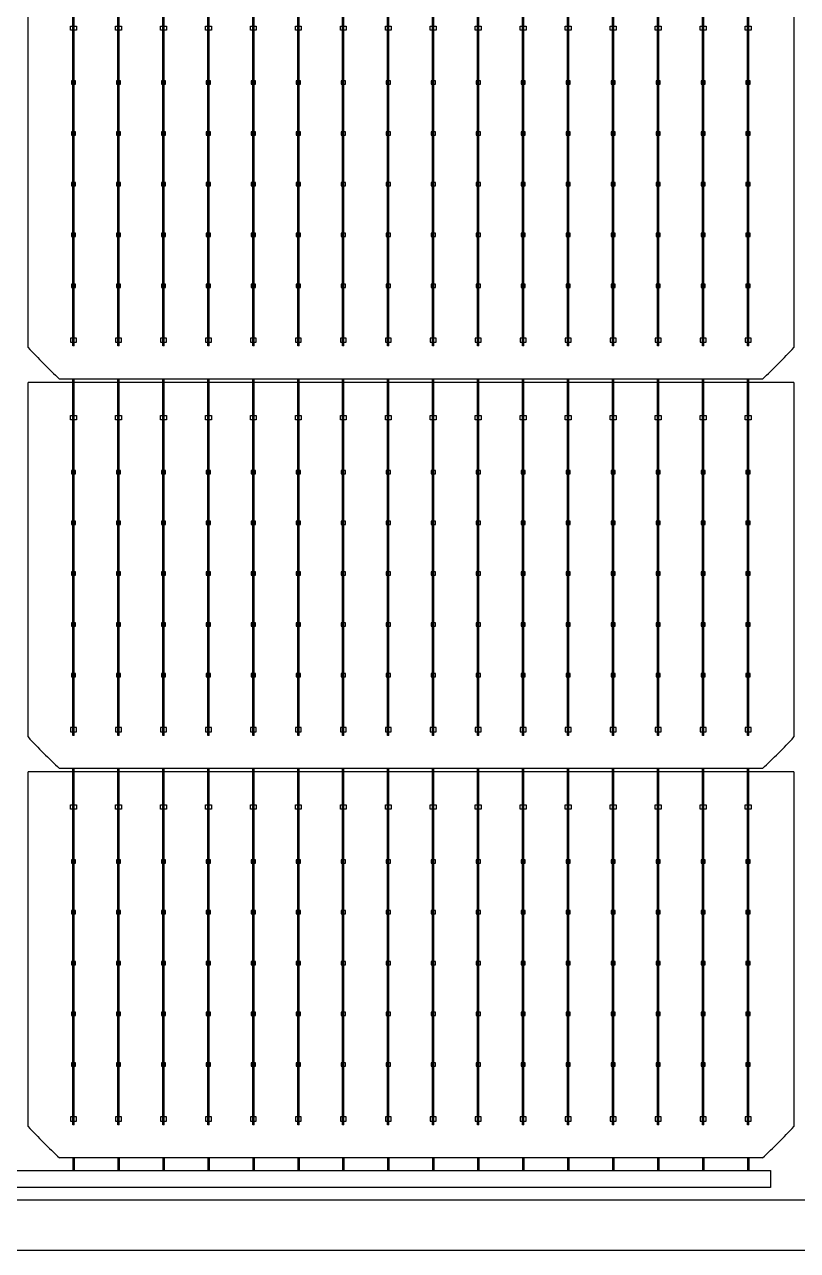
# Model space of a CAD drawing. Header units: millimetres. Extents: x 10297564 to 11610295, y -9287743 to -8409454.
# Drawn here: x 10398164 to 10400729, y -9107605 to -9103535 of the extents above; entities that cross this region are included whole.
import ezdxf

# ---------------------------------------------------------------- set-up
doc = ezdxf.new("R2010")
doc.units = ezdxf.units.MM
doc.header["$LTSCALE"] = 100

msp = doc.modelspace()

# ---------------------------------------------------------------- linework, layer by layer
for p, q in [((10398324.3, -9104602.3), (10398324.3, -9103419.4)), ((10398328.8, -9104602.3), (10398328.8, -9103419.4)), ((10398473.5, -9104602.3), (10398473.5, -9103419.4)), ((10398478, -9104602.3), (10398478, -9103419.4)), ((10398622.8, -9104602.3), (10398622.8, -9103419.4)), ((10398627.3, -9104602.3), (10398627.3, -9103419.4)), ((10398772, -9104602.3), (10398772, -9103419.4)), ((10398776.5, -9104602.3), (10398776.5, -9103419.4)), ((10398921.3, -9104602.3), (10398921.3, -9103419.4)), ((10398925.8, -9104602.3), (10398925.8, -9103419.4)), ((10399070.5, -9104602.3), (10399070.5, -9103419.4)), ((10399075, -9104602.3), (10399075, -9103419.4)), ((10399219.8, -9104602.3), (10399219.8, -9103419.4)), ((10399224.2, -9104602.3), (10399224.2, -9103419.4)), ((10399369, -9104602.3), (10399369, -9103419.4)), ((10399373.5, -9104602.3), (10399373.5, -9103419.4)), ((10399518.3, -9104602.3), (10399518.3, -9103419.4)), ((10399522.7, -9104602.3), (10399522.7, -9103419.4)), ((10399667.5, -9104602.3), (10399667.5, -9103419.4)), ((10399672, -9104602.3), (10399672, -9103419.4)), ((10399816.8, -9104602.3), (10399816.8, -9103419.4)), ((10399821.2, -9104602.3), (10399821.2, -9103419.4)), ((10399966, -9104602.3), (10399966, -9103419.4)), ((10399970.5, -9104602.3), (10399970.5, -9103419.4)), ((10400115.3, -9104602.3), (10400115.3, -9103419.4)), ((10400119.7, -9104602.3), (10400119.7, -9103419.4)), ((10400264.5, -9104602.3), (10400264.5, -9103419.4)), ((10400269, -9104602.3), (10400269, -9103419.4)), ((10400413.8, -9104602.3), (10400413.8, -9103419.4)), ((10400418.2, -9104602.3), (10400418.2, -9103419.4)), ((10400563, -9104602.3), (10400563, -9103419.4)), ((10400567.5, -9104602.3), (10400567.5, -9103419.4)), ((10400717.3, -9104723.3), (10398175.9, -9104723.3)), ((10398324.3, -9105894.9), (10398324.3, -9104712)), ((10398328.8, -9105894.9), (10398328.8, -9104712)), ((10398473.5, -9105894.9), (10398473.5, -9104712)), ((10398478, -9105894.9), (10398478, -9104712)), ((10398622.8, -9105894.9), (10398622.8, -9104712)), ((10398627.3, -9105894.9), (10398627.3, -9104712)), ((10398772, -9105894.9), (10398772, -9104712)), ((10398776.5, -9105894.9), (10398776.5, -9104712)), ((10398921.3, -9105894.9), (10398921.3, -9104712)), ((10398925.8, -9105894.9), (10398925.8, -9104712)), ((10399070.5, -9105894.9), (10399070.5, -9104712)), ((10399075, -9105894.9), (10399075, -9104712)), ((10399219.8, -9105894.9), (10399219.8, -9104712)), ((10399224.2, -9105894.9), (10399224.2, -9104712)), ((10399369, -9105894.9), (10399369, -9104712)), ((10399373.5, -9105894.9), (10399373.5, -9104712)), ((10399518.3, -9105894.9), (10399518.3, -9104712)), ((10399522.7, -9105894.9), (10399522.7, -9104712)), ((10399667.5, -9105894.9), (10399667.5, -9104712)), ((10399672, -9105894.9), (10399672, -9104712)), ((10399816.8, -9105894.9), (10399816.8, -9104712)), ((10399821.2, -9105894.9), (10399821.2, -9104712)), ((10399966, -9105894.9), (10399966, -9104712)), ((10399970.5, -9105894.9), (10399970.5, -9104712)), ((10400115.3, -9105894.9), (10400115.3, -9104712)), ((10400119.7, -9105894.9), (10400119.7, -9104712)), ((10400264.5, -9105894.9), (10400264.5, -9104712)), ((10400269, -9105894.9), (10400269, -9104712)), ((10400413.8, -9105894.9), (10400413.8, -9104712)), ((10400418.2, -9105894.9), (10400418.2, -9104712)), ((10400563, -9105894.9), (10400563, -9104712)), ((10400567.5, -9105894.9), (10400567.5, -9104712)), ((10400717.3, -9106015.9), (10398175.9, -9106015.9)), ((10398324.3, -9107187.6), (10398324.3, -9106004.7)), ((10398328.8, -9107187.6), (10398328.8, -9106004.7)), ((10398473.5, -9107187.6), (10398473.5, -9106004.7)), ((10398478, -9107187.6), (10398478, -9106004.7)), ((10398622.8, -9107187.6), (10398622.8, -9106004.7)), ((10398627.3, -9107187.6), (10398627.3, -9106004.7)), ((10398772, -9107187.6), (10398772, -9106004.7)), ((10398776.5, -9107187.6), (10398776.5, -9106004.7)), ((10398921.3, -9107187.6), (10398921.3, -9106004.7)), ((10398925.8, -9107187.6), (10398925.8, -9106004.7)), ((10399070.5, -9107187.6), (10399070.5, -9106004.7)), ((10399075, -9107187.6), (10399075, -9106004.7)), ((10399219.8, -9107187.6), (10399219.8, -9106004.7)), ((10399224.2, -9107187.6), (10399224.2, -9106004.7)), ((10399369, -9107187.6), (10399369, -9106004.7)), ((10399373.5, -9107187.6), (10399373.5, -9106004.7)), ((10399518.3, -9107187.6), (10399518.3, -9106004.7)), ((10399522.7, -9107187.6), (10399522.7, -9106004.7)), ((10399667.5, -9107187.6), (10399667.5, -9106004.7)), ((10399672, -9107187.6), (10399672, -9106004.7)), ((10399816.8, -9107187.6), (10399816.8, -9106004.7)), ((10399821.2, -9107187.6), (10399821.2, -9106004.7)), ((10399966, -9107187.6), (10399966, -9106004.7)), ((10399970.5, -9107187.6), (10399970.5, -9106004.7)), ((10400115.3, -9107187.6), (10400115.3, -9106004.7)), ((10400119.7, -9107187.6), (10400119.7, -9106004.7)), ((10400264.5, -9107187.6), (10400264.5, -9106004.7)), ((10400269, -9107187.6), (10400269, -9106004.7)), ((10400413.8, -9107187.6), (10400413.8, -9106004.7)), ((10400418.2, -9107187.6), (10400418.2, -9106004.7)), ((10400563, -9107187.6), (10400563, -9106004.7)), ((10400567.5, -9107187.6), (10400567.5, -9106004.7)), ((10398324.3, -9107297.4), (10398324.3, -9107339.3)), ((10398328.8, -9107297.4), (10398328.8, -9107339.3)), ((10398473.5, -9107297.4), (10398473.5, -9107339.3)), ((10398478, -9107297.4), (10398478, -9107339.3)), ((10398622.8, -9107297.4), (10398622.8, -9107339.3)), ((10398627.3, -9107297.4), (10398627.3, -9107339.3)), ((10398772, -9107297.4), (10398772, -9107339.3)), ((10398776.5, -9107297.4), (10398776.5, -9107339.3)), ((10398921.3, -9107297.4), (10398921.3, -9107339.3)), ((10398925.8, -9107297.4), (10398925.8, -9107339.3)), ((10399070.5, -9107297.4), (10399070.5, -9107339.3)), ((10399075, -9107297.4), (10399075, -9107339.3)), ((10399219.8, -9107297.4), (10399219.8, -9107339.3)), ((10399224.2, -9107297.4), (10399224.2, -9107339.3)), ((10399369, -9107297.4), (10399369, -9107339.3)), ((10399373.5, -9107297.4), (10399373.5, -9107339.3)), ((10399518.3, -9107297.4), (10399518.3, -9107339.3)), ((10399522.7, -9107297.4), (10399522.7, -9107339.3)), ((10399667.5, -9107297.4), (10399667.5, -9107339.3)), ((10399672, -9107297.4), (10399672, -9107339.3)), ((10399816.8, -9107297.4), (10399816.8, -9107339.3)), ((10399821.2, -9107297.4), (10399821.2, -9107339.3)), ((10399966, -9107297.4), (10399966, -9107339.3)), ((10399970.5, -9107297.4), (10399970.5, -9107339.3)), ((10400115.3, -9107297.4), (10400115.3, -9107339.3)), ((10400119.7, -9107297.4), (10400119.7, -9107339.3)), ((10400264.5, -9107297.4), (10400264.5, -9107339.3)), ((10400269, -9107297.4), (10400269, -9107339.3)), ((10400413.8, -9107297.4), (10400413.8, -9107339.3)), ((10400418.2, -9107297.4), (10400418.2, -9107339.3)), ((10400563, -9107297.4), (10400563, -9107339.3)), ((10400567.5, -9107297.4), (10400567.5, -9107339.3))]:
    msp.add_line(p, q)
for points in [[(10390262.3, -9073235.9), (10406065.8, -9073235.9), (10406065.8, -9107604.7), (10390262.3, -9107604.7)], [(10390429.7, -9073403.3), (10405898.4, -9073403.3), (10405898.4, -9107437.3), (10390429.7, -9107437.3)], [(10398316.8, -9103554.3), (10398316.8, -9103540.4), (10398336.3, -9103540.4), (10398336.3, -9103554.3)], [(10398466, -9103554.3), (10398466, -9103540.4), (10398485.5, -9103540.4), (10398485.5, -9103554.3)], [(10398615.3, -9103554.3), (10398615.3, -9103540.4), (10398634.8, -9103540.4), (10398634.8, -9103554.3)], [(10398764.5, -9103554.3), (10398764.5, -9103540.4), (10398784, -9103540.4), (10398784, -9103554.3)], [(10398913.8, -9103554.3), (10398913.8, -9103540.4), (10398933.3, -9103540.4), (10398933.3, -9103554.3)], [(10399063, -9103554.3), (10399063, -9103540.4), (10399082.5, -9103540.4), (10399082.5, -9103554.3)], [(10399212.3, -9103554.3), (10399212.3, -9103540.4), (10399231.8, -9103540.4), (10399231.8, -9103554.3)], [(10399361.5, -9103554.3), (10399361.5, -9103540.4), (10399381, -9103540.4), (10399381, -9103554.3)], [(10399510.7, -9103554.3), (10399510.7, -9103540.4), (10399530.3, -9103540.4), (10399530.3, -9103554.3)], [(10399660, -9103554.3), (10399660, -9103540.4), (10399679.5, -9103540.4), (10399679.5, -9103554.3)], [(10399809.2, -9103554.3), (10399809.2, -9103540.4), (10399828.8, -9103540.4), (10399828.8, -9103554.3)], [(10399958.5, -9103554.3), (10399958.5, -9103540.4), (10399978, -9103540.4), (10399978, -9103554.3)], [(10400107.7, -9103554.3), (10400107.7, -9103540.4), (10400127.3, -9103540.4), (10400127.3, -9103554.3)], [(10400257, -9103554.3), (10400257, -9103540.4), (10400276.5, -9103540.4), (10400276.5, -9103554.3)], [(10400406.2, -9103554.3), (10400406.2, -9103540.4), (10400425.8, -9103540.4), (10400425.8, -9103554.3)], [(10400555.5, -9103554.3), (10400555.5, -9103540.4), (10400575, -9103540.4), (10400575, -9103554.3)], [(10398333.5, -9103722.7), (10398319.6, -9103722.7), (10398319.6, -9103733.8), (10398333.5, -9103733.8)], [(10398482.8, -9103722.7), (10398468.8, -9103722.7), (10398468.8, -9103733.8), (10398482.8, -9103733.8)], [(10398632, -9103722.7), (10398618.1, -9103722.7), (10398618.1, -9103733.8), (10398632, -9103733.8)], [(10398781.2, -9103722.7), (10398767.3, -9103722.7), (10398767.3, -9103733.8), (10398781.2, -9103733.8)], [(10398930.5, -9103722.7), (10398916.5, -9103722.7), (10398916.5, -9103733.8), (10398930.5, -9103733.8)], [(10399079.7, -9103722.7), (10399065.8, -9103722.7), (10399065.8, -9103733.8), (10399079.7, -9103733.8)], [(10399229, -9103722.7), (10399215, -9103722.7), (10399215, -9103733.8), (10399229, -9103733.8)], [(10399378.2, -9103722.7), (10399364.3, -9103722.7), (10399364.3, -9103733.8), (10399378.2, -9103733.8)], [(10399527.5, -9103722.7), (10399513.5, -9103722.7), (10399513.5, -9103733.8), (10399527.5, -9103733.8)], [(10399676.7, -9103722.7), (10399662.8, -9103722.7), (10399662.8, -9103733.8), (10399676.7, -9103733.8)], [(10399826, -9103722.7), (10399812, -9103722.7), (10399812, -9103733.8), (10399826, -9103733.8)], [(10399975.2, -9103722.7), (10399961.3, -9103722.7), (10399961.3, -9103733.8), (10399975.2, -9103733.8)], [(10400124.5, -9103722.7), (10400110.5, -9103722.7), (10400110.5, -9103733.8), (10400124.5, -9103733.8)], [(10400273.7, -9103722.7), (10400259.8, -9103722.7), (10400259.8, -9103733.8), (10400273.7, -9103733.8)], [(10400423, -9103722.7), (10400409, -9103722.7), (10400409, -9103733.8), (10400423, -9103733.8)], [(10400572.2, -9103722.7), (10400558.3, -9103722.7), (10400558.3, -9103733.8), (10400572.2, -9103733.8)], [(10398333.5, -9103891.2), (10398319.6, -9103891.2), (10398319.6, -9103902.3), (10398333.5, -9103902.3)], [(10398482.8, -9103891.2), (10398468.8, -9103891.2), (10398468.8, -9103902.3), (10398482.8, -9103902.3)], [(10398632, -9103891.2), (10398618.1, -9103891.2), (10398618.1, -9103902.3), (10398632, -9103902.3)], [(10398781.2, -9103891.2), (10398767.3, -9103891.2), (10398767.3, -9103902.3), (10398781.2, -9103902.3)], [(10398930.5, -9103891.2), (10398916.5, -9103891.2), (10398916.5, -9103902.3), (10398930.5, -9103902.3)], [(10399079.7, -9103891.2), (10399065.8, -9103891.2), (10399065.8, -9103902.3), (10399079.7, -9103902.3)], [(10399229, -9103891.2), (10399215, -9103891.2), (10399215, -9103902.3), (10399229, -9103902.3)], [(10399378.2, -9103891.2), (10399364.3, -9103891.2), (10399364.3, -9103902.3), (10399378.2, -9103902.3)], [(10399527.5, -9103891.2), (10399513.5, -9103891.2), (10399513.5, -9103902.3), (10399527.5, -9103902.3)], [(10399676.7, -9103891.2), (10399662.8, -9103891.2), (10399662.8, -9103902.3), (10399676.7, -9103902.3)], [(10399826, -9103891.2), (10399812, -9103891.2), (10399812, -9103902.3), (10399826, -9103902.3)], [(10399975.2, -9103891.2), (10399961.3, -9103891.2), (10399961.3, -9103902.3), (10399975.2, -9103902.3)], [(10400124.5, -9103891.2), (10400110.5, -9103891.2), (10400110.5, -9103902.3), (10400124.5, -9103902.3)], [(10400273.7, -9103891.2), (10400259.8, -9103891.2), (10400259.8, -9103902.3), (10400273.7, -9103902.3)], [(10400423, -9103891.2), (10400409, -9103891.2), (10400409, -9103902.3), (10400423, -9103902.3)], [(10400572.2, -9103891.2), (10400558.3, -9103891.2), (10400558.3, -9103902.3), (10400572.2, -9103902.3)], [(10398333.5, -9104059.7), (10398319.6, -9104059.7), (10398319.6, -9104070.8), (10398333.5, -9104070.8)], [(10398482.8, -9104059.7), (10398468.8, -9104059.7), (10398468.8, -9104070.8), (10398482.8, -9104070.8)], [(10398632, -9104059.7), (10398618.1, -9104059.7), (10398618.1, -9104070.8), (10398632, -9104070.8)], [(10398781.2, -9104059.7), (10398767.3, -9104059.7), (10398767.3, -9104070.8), (10398781.2, -9104070.8)], [(10398930.5, -9104059.7), (10398916.5, -9104059.7), (10398916.5, -9104070.8), (10398930.5, -9104070.8)], [(10399079.7, -9104059.7), (10399065.8, -9104059.7), (10399065.8, -9104070.8), (10399079.7, -9104070.8)], [(10399229, -9104059.7), (10399215, -9104059.7), (10399215, -9104070.8), (10399229, -9104070.8)], [(10399378.2, -9104059.7), (10399364.3, -9104059.7), (10399364.3, -9104070.8), (10399378.2, -9104070.8)], [(10399527.5, -9104059.7), (10399513.5, -9104059.7), (10399513.5, -9104070.8), (10399527.5, -9104070.8)], [(10399676.7, -9104059.7), (10399662.8, -9104059.7), (10399662.8, -9104070.8), (10399676.7, -9104070.8)], [(10399826, -9104059.7), (10399812, -9104059.7), (10399812, -9104070.8), (10399826, -9104070.8)], [(10399975.2, -9104059.7), (10399961.3, -9104059.7), (10399961.3, -9104070.8), (10399975.2, -9104070.8)], [(10400124.5, -9104059.7), (10400110.5, -9104059.7), (10400110.5, -9104070.8), (10400124.5, -9104070.8)], [(10400273.7, -9104059.7), (10400259.8, -9104059.7), (10400259.8, -9104070.8), (10400273.7, -9104070.8)], [(10400423, -9104059.7), (10400409, -9104059.7), (10400409, -9104070.8), (10400423, -9104070.8)], [(10400572.2, -9104059.7), (10400558.3, -9104059.7), (10400558.3, -9104070.8), (10400572.2, -9104070.8)], [(10398333.5, -9104228.2), (10398319.6, -9104228.2), (10398319.6, -9104239.3), (10398333.5, -9104239.3)], [(10398482.8, -9104228.2), (10398468.8, -9104228.2), (10398468.8, -9104239.3), (10398482.8, -9104239.3)], [(10398632, -9104228.2), (10398618.1, -9104228.2), (10398618.1, -9104239.3), (10398632, -9104239.3)], [(10398781.2, -9104228.2), (10398767.3, -9104228.2), (10398767.3, -9104239.3), (10398781.2, -9104239.3)], [(10398930.5, -9104228.2), (10398916.5, -9104228.2), (10398916.5, -9104239.3), (10398930.5, -9104239.3)], [(10399079.7, -9104228.2), (10399065.8, -9104228.2), (10399065.8, -9104239.3), (10399079.7, -9104239.3)], [(10399229, -9104228.2), (10399215, -9104228.2), (10399215, -9104239.3), (10399229, -9104239.3)], [(10399378.2, -9104228.2), (10399364.3, -9104228.2), (10399364.3, -9104239.3), (10399378.2, -9104239.3)], [(10399527.5, -9104228.2), (10399513.5, -9104228.2), (10399513.5, -9104239.3), (10399527.5, -9104239.3)], [(10399676.7, -9104228.2), (10399662.8, -9104228.2), (10399662.8, -9104239.3), (10399676.7, -9104239.3)], [(10399826, -9104228.2), (10399812, -9104228.2), (10399812, -9104239.3), (10399826, -9104239.3)], [(10399975.2, -9104228.2), (10399961.3, -9104228.2), (10399961.3, -9104239.3), (10399975.2, -9104239.3)], [(10400124.5, -9104228.2), (10400110.5, -9104228.2), (10400110.5, -9104239.3), (10400124.5, -9104239.3)], [(10400273.7, -9104228.2), (10400259.8, -9104228.2), (10400259.8, -9104239.3), (10400273.7, -9104239.3)], [(10400423, -9104228.2), (10400409, -9104228.2), (10400409, -9104239.3), (10400423, -9104239.3)], [(10400572.2, -9104228.2), (10400558.3, -9104228.2), (10400558.3, -9104239.3), (10400572.2, -9104239.3)], [(10398333.5, -9104396.7), (10398319.6, -9104396.7), (10398319.6, -9104407.8), (10398333.5, -9104407.8)], [(10398482.8, -9104396.7), (10398468.8, -9104396.7), (10398468.8, -9104407.8), (10398482.8, -9104407.8)], [(10398632, -9104396.7), (10398618.1, -9104396.7), (10398618.1, -9104407.8), (10398632, -9104407.8)], [(10398781.2, -9104396.7), (10398767.3, -9104396.7), (10398767.3, -9104407.8), (10398781.2, -9104407.8)], [(10398930.5, -9104396.7), (10398916.5, -9104396.7), (10398916.5, -9104407.8), (10398930.5, -9104407.8)], [(10399079.7, -9104396.7), (10399065.8, -9104396.7), (10399065.8, -9104407.8), (10399079.7, -9104407.8)], [(10399229, -9104396.7), (10399215, -9104396.7), (10399215, -9104407.8), (10399229, -9104407.8)], [(10399378.2, -9104396.7), (10399364.3, -9104396.7), (10399364.3, -9104407.8), (10399378.2, -9104407.8)], [(10399527.5, -9104396.7), (10399513.5, -9104396.7), (10399513.5, -9104407.8), (10399527.5, -9104407.8)], [(10399676.7, -9104396.7), (10399662.8, -9104396.7), (10399662.8, -9104407.8), (10399676.7, -9104407.8)], [(10399826, -9104396.7), (10399812, -9104396.7), (10399812, -9104407.8), (10399826, -9104407.8)], [(10399975.2, -9104396.7), (10399961.3, -9104396.7), (10399961.3, -9104407.8), (10399975.2, -9104407.8)], [(10400124.5, -9104396.7), (10400110.5, -9104396.7), (10400110.5, -9104407.8), (10400124.5, -9104407.8)], [(10400273.7, -9104396.7), (10400259.8, -9104396.7), (10400259.8, -9104407.8), (10400273.7, -9104407.8)], [(10400423, -9104396.7), (10400409, -9104396.7), (10400409, -9104407.8), (10400423, -9104407.8)], [(10400572.2, -9104396.7), (10400558.3, -9104396.7), (10400558.3, -9104407.8), (10400572.2, -9104407.8)], [(10398316.8, -9104576.2), (10398316.8, -9104590.1), (10398336.3, -9104590.1), (10398336.3, -9104576.2)], [(10398466, -9104576.2), (10398466, -9104590.1), (10398485.5, -9104590.1), (10398485.5, -9104576.2)], [(10398615.3, -9104576.2), (10398615.3, -9104590.1), (10398634.8, -9104590.1), (10398634.8, -9104576.2)], [(10398764.5, -9104576.2), (10398764.5, -9104590.1), (10398784, -9104590.1), (10398784, -9104576.2)], [(10398913.8, -9104576.2), (10398913.8, -9104590.1), (10398933.3, -9104590.1), (10398933.3, -9104576.2)], [(10399063, -9104576.2), (10399063, -9104590.1), (10399082.5, -9104590.1), (10399082.5, -9104576.2)], [(10399212.3, -9104576.2), (10399212.3, -9104590.1), (10399231.8, -9104590.1), (10399231.8, -9104576.2)], [(10399361.5, -9104576.2), (10399361.5, -9104590.1), (10399381, -9104590.1), (10399381, -9104576.2)], [(10399510.7, -9104576.2), (10399510.7, -9104590.1), (10399530.3, -9104590.1), (10399530.3, -9104576.2)], [(10399660, -9104576.2), (10399660, -9104590.1), (10399679.5, -9104590.1), (10399679.5, -9104576.2)], [(10399809.2, -9104576.2), (10399809.2, -9104590.1), (10399828.8, -9104590.1), (10399828.8, -9104576.2)], [(10399958.5, -9104576.2), (10399958.5, -9104590.1), (10399978, -9104590.1), (10399978, -9104576.2)], [(10400107.7, -9104576.2), (10400107.7, -9104590.1), (10400127.3, -9104590.1), (10400127.3, -9104576.2)], [(10400257, -9104576.2), (10400257, -9104590.1), (10400276.5, -9104590.1), (10400276.5, -9104576.2)], [(10400406.2, -9104576.2), (10400406.2, -9104590.1), (10400425.8, -9104590.1), (10400425.8, -9104576.2)], [(10400555.5, -9104576.2), (10400555.5, -9104590.1), (10400575, -9104590.1), (10400575, -9104576.2)], [(10398316.8, -9104847), (10398316.8, -9104833), (10398336.3, -9104833), (10398336.3, -9104847)], [(10398466, -9104847), (10398466, -9104833), (10398485.5, -9104833), (10398485.5, -9104847)], [(10398615.3, -9104847), (10398615.3, -9104833), (10398634.8, -9104833), (10398634.8, -9104847)], [(10398764.5, -9104847), (10398764.5, -9104833), (10398784, -9104833), (10398784, -9104847)], [(10398913.8, -9104847), (10398913.8, -9104833), (10398933.3, -9104833), (10398933.3, -9104847)], [(10399063, -9104847), (10399063, -9104833), (10399082.5, -9104833), (10399082.5, -9104847)], [(10399212.3, -9104847), (10399212.3, -9104833), (10399231.8, -9104833), (10399231.8, -9104847)], [(10399361.5, -9104847), (10399361.5, -9104833), (10399381, -9104833), (10399381, -9104847)], [(10399510.7, -9104847), (10399510.7, -9104833), (10399530.3, -9104833), (10399530.3, -9104847)], [(10399660, -9104847), (10399660, -9104833), (10399679.5, -9104833), (10399679.5, -9104847)], [(10399809.2, -9104847), (10399809.2, -9104833), (10399828.8, -9104833), (10399828.8, -9104847)], [(10399958.5, -9104847), (10399958.5, -9104833), (10399978, -9104833), (10399978, -9104847)], [(10400107.7, -9104847), (10400107.7, -9104833), (10400127.3, -9104833), (10400127.3, -9104847)], [(10400257, -9104847), (10400257, -9104833), (10400276.5, -9104833), (10400276.5, -9104847)], [(10400406.2, -9104847), (10400406.2, -9104833), (10400425.8, -9104833), (10400425.8, -9104847)], [(10400555.5, -9104847), (10400555.5, -9104833), (10400575, -9104833), (10400575, -9104847)], [(10398333.5, -9105015.4), (10398319.6, -9105015.4), (10398319.6, -9105026.5), (10398333.5, -9105026.5)], [(10398482.8, -9105015.4), (10398468.8, -9105015.4), (10398468.8, -9105026.5), (10398482.8, -9105026.5)], [(10398632, -9105015.4), (10398618.1, -9105015.4), (10398618.1, -9105026.5), (10398632, -9105026.5)], [(10398781.2, -9105015.4), (10398767.3, -9105015.4), (10398767.3, -9105026.5), (10398781.2, -9105026.5)], [(10398930.5, -9105015.4), (10398916.5, -9105015.4), (10398916.5, -9105026.5), (10398930.5, -9105026.5)], [(10399079.7, -9105015.4), (10399065.8, -9105015.4), (10399065.8, -9105026.5), (10399079.7, -9105026.5)], [(10399229, -9105015.4), (10399215, -9105015.4), (10399215, -9105026.5), (10399229, -9105026.5)], [(10399378.2, -9105015.4), (10399364.3, -9105015.4), (10399364.3, -9105026.5), (10399378.2, -9105026.5)], [(10399527.5, -9105015.4), (10399513.5, -9105015.4), (10399513.5, -9105026.5), (10399527.5, -9105026.5)], [(10399676.7, -9105015.4), (10399662.8, -9105015.4), (10399662.8, -9105026.5), (10399676.7, -9105026.5)], [(10399826, -9105015.4), (10399812, -9105015.4), (10399812, -9105026.5), (10399826, -9105026.5)], [(10399975.2, -9105015.4), (10399961.3, -9105015.4), (10399961.3, -9105026.5), (10399975.2, -9105026.5)], [(10400124.5, -9105015.4), (10400110.5, -9105015.4), (10400110.5, -9105026.5), (10400124.5, -9105026.5)], [(10400273.7, -9105015.4), (10400259.8, -9105015.4), (10400259.8, -9105026.5), (10400273.7, -9105026.5)], [(10400423, -9105015.4), (10400409, -9105015.4), (10400409, -9105026.5), (10400423, -9105026.5)], [(10400572.2, -9105015.4), (10400558.3, -9105015.4), (10400558.3, -9105026.5), (10400572.2, -9105026.5)], [(10398333.5, -9105183.9), (10398319.6, -9105183.9), (10398319.6, -9105195), (10398333.5, -9105195)], [(10398482.8, -9105183.9), (10398468.8, -9105183.9), (10398468.8, -9105195), (10398482.8, -9105195)], [(10398632, -9105183.9), (10398618.1, -9105183.9), (10398618.1, -9105195), (10398632, -9105195)], [(10398781.2, -9105183.9), (10398767.3, -9105183.9), (10398767.3, -9105195), (10398781.2, -9105195)], [(10398930.5, -9105183.9), (10398916.5, -9105183.9), (10398916.5, -9105195), (10398930.5, -9105195)], [(10399079.7, -9105183.9), (10399065.8, -9105183.9), (10399065.8, -9105195), (10399079.7, -9105195)], [(10399229, -9105183.9), (10399215, -9105183.9), (10399215, -9105195), (10399229, -9105195)], [(10399378.2, -9105183.9), (10399364.3, -9105183.9), (10399364.3, -9105195), (10399378.2, -9105195)], [(10399527.5, -9105183.9), (10399513.5, -9105183.9), (10399513.5, -9105195), (10399527.5, -9105195)], [(10399676.7, -9105183.9), (10399662.8, -9105183.9), (10399662.8, -9105195), (10399676.7, -9105195)], [(10399826, -9105183.9), (10399812, -9105183.9), (10399812, -9105195), (10399826, -9105195)], [(10399975.2, -9105183.9), (10399961.3, -9105183.9), (10399961.3, -9105195), (10399975.2, -9105195)], [(10400124.5, -9105183.9), (10400110.5, -9105183.9), (10400110.5, -9105195), (10400124.5, -9105195)], [(10400273.7, -9105183.9), (10400259.8, -9105183.9), (10400259.8, -9105195), (10400273.7, -9105195)], [(10400423, -9105183.9), (10400409, -9105183.9), (10400409, -9105195), (10400423, -9105195)], [(10400572.2, -9105183.9), (10400558.3, -9105183.9), (10400558.3, -9105195), (10400572.2, -9105195)], [(10398333.5, -9105352.3), (10398319.6, -9105352.3), (10398319.6, -9105363.5), (10398333.5, -9105363.5)], [(10398482.8, -9105352.3), (10398468.8, -9105352.3), (10398468.8, -9105363.5), (10398482.8, -9105363.5)], [(10398632, -9105352.3), (10398618.1, -9105352.3), (10398618.1, -9105363.5), (10398632, -9105363.5)], [(10398781.2, -9105352.3), (10398767.3, -9105352.3), (10398767.3, -9105363.5), (10398781.2, -9105363.5)], [(10398930.5, -9105352.3), (10398916.5, -9105352.3), (10398916.5, -9105363.5), (10398930.5, -9105363.5)], [(10399079.7, -9105352.3), (10399065.8, -9105352.3), (10399065.8, -9105363.5), (10399079.7, -9105363.5)], [(10399229, -9105352.3), (10399215, -9105352.3), (10399215, -9105363.5), (10399229, -9105363.5)], [(10399378.2, -9105352.3), (10399364.3, -9105352.3), (10399364.3, -9105363.5), (10399378.2, -9105363.5)], [(10399527.5, -9105352.3), (10399513.5, -9105352.3), (10399513.5, -9105363.5), (10399527.5, -9105363.5)], [(10399676.7, -9105352.3), (10399662.8, -9105352.3), (10399662.8, -9105363.5), (10399676.7, -9105363.5)], [(10399826, -9105352.3), (10399812, -9105352.3), (10399812, -9105363.5), (10399826, -9105363.5)], [(10399975.2, -9105352.3), (10399961.3, -9105352.3), (10399961.3, -9105363.5), (10399975.2, -9105363.5)], [(10400124.5, -9105352.3), (10400110.5, -9105352.3), (10400110.5, -9105363.5), (10400124.5, -9105363.5)], [(10400273.7, -9105352.3), (10400259.8, -9105352.3), (10400259.8, -9105363.5), (10400273.7, -9105363.5)], [(10400423, -9105352.3), (10400409, -9105352.3), (10400409, -9105363.5), (10400423, -9105363.5)], [(10400572.2, -9105352.3), (10400558.3, -9105352.3), (10400558.3, -9105363.5), (10400572.2, -9105363.5)], [(10398333.5, -9105520.8), (10398319.6, -9105520.8), (10398319.6, -9105532), (10398333.5, -9105532)], [(10398482.8, -9105520.8), (10398468.8, -9105520.8), (10398468.8, -9105532), (10398482.8, -9105532)], [(10398632, -9105520.8), (10398618.1, -9105520.8), (10398618.1, -9105532), (10398632, -9105532)], [(10398781.2, -9105520.8), (10398767.3, -9105520.8), (10398767.3, -9105532), (10398781.2, -9105532)], [(10398930.5, -9105520.8), (10398916.5, -9105520.8), (10398916.5, -9105532), (10398930.5, -9105532)], [(10399079.7, -9105520.8), (10399065.8, -9105520.8), (10399065.8, -9105532), (10399079.7, -9105532)], [(10399229, -9105520.8), (10399215, -9105520.8), (10399215, -9105532), (10399229, -9105532)], [(10399378.2, -9105520.8), (10399364.3, -9105520.8), (10399364.3, -9105532), (10399378.2, -9105532)], [(10399527.5, -9105520.8), (10399513.5, -9105520.8), (10399513.5, -9105532), (10399527.5, -9105532)], [(10399676.7, -9105520.8), (10399662.8, -9105520.8), (10399662.8, -9105532), (10399676.7, -9105532)], [(10399826, -9105520.8), (10399812, -9105520.8), (10399812, -9105532), (10399826, -9105532)], [(10399975.2, -9105520.8), (10399961.3, -9105520.8), (10399961.3, -9105532), (10399975.2, -9105532)], [(10400124.5, -9105520.8), (10400110.5, -9105520.8), (10400110.5, -9105532), (10400124.5, -9105532)], [(10400273.7, -9105520.8), (10400259.8, -9105520.8), (10400259.8, -9105532), (10400273.7, -9105532)], [(10400423, -9105520.8), (10400409, -9105520.8), (10400409, -9105532), (10400423, -9105532)], [(10400572.2, -9105520.8), (10400558.3, -9105520.8), (10400558.3, -9105532), (10400572.2, -9105532)], [(10398333.5, -9105689.3), (10398319.6, -9105689.3), (10398319.6, -9105700.5), (10398333.5, -9105700.5)], [(10398482.8, -9105689.3), (10398468.8, -9105689.3), (10398468.8, -9105700.5), (10398482.8, -9105700.5)], [(10398632, -9105689.3), (10398618.1, -9105689.3), (10398618.1, -9105700.5), (10398632, -9105700.5)], [(10398781.2, -9105689.3), (10398767.3, -9105689.3), (10398767.3, -9105700.5), (10398781.2, -9105700.5)], [(10398930.5, -9105689.3), (10398916.5, -9105689.3), (10398916.5, -9105700.5), (10398930.5, -9105700.5)], [(10399079.7, -9105689.3), (10399065.8, -9105689.3), (10399065.8, -9105700.5), (10399079.7, -9105700.5)], [(10399229, -9105689.3), (10399215, -9105689.3), (10399215, -9105700.5), (10399229, -9105700.5)], [(10399378.2, -9105689.3), (10399364.3, -9105689.3), (10399364.3, -9105700.5), (10399378.2, -9105700.5)], [(10399527.5, -9105689.3), (10399513.5, -9105689.3), (10399513.5, -9105700.5), (10399527.5, -9105700.5)], [(10399676.7, -9105689.3), (10399662.8, -9105689.3), (10399662.8, -9105700.5), (10399676.7, -9105700.5)], [(10399826, -9105689.3), (10399812, -9105689.3), (10399812, -9105700.5), (10399826, -9105700.5)], [(10399975.2, -9105689.3), (10399961.3, -9105689.3), (10399961.3, -9105700.5), (10399975.2, -9105700.5)], [(10400124.5, -9105689.3), (10400110.5, -9105689.3), (10400110.5, -9105700.5), (10400124.5, -9105700.5)], [(10400273.7, -9105689.3), (10400259.8, -9105689.3), (10400259.8, -9105700.5), (10400273.7, -9105700.5)], [(10400423, -9105689.3), (10400409, -9105689.3), (10400409, -9105700.5), (10400423, -9105700.5)], [(10400572.2, -9105689.3), (10400558.3, -9105689.3), (10400558.3, -9105700.5), (10400572.2, -9105700.5)], [(10398316.8, -9105868.9), (10398316.8, -9105882.8), (10398336.3, -9105882.8), (10398336.3, -9105868.9)], [(10398466, -9105868.9), (10398466, -9105882.8), (10398485.5, -9105882.8), (10398485.5, -9105868.9)], [(10398615.3, -9105868.9), (10398615.3, -9105882.8), (10398634.8, -9105882.8), (10398634.8, -9105868.9)], [(10398764.5, -9105868.9), (10398764.5, -9105882.8), (10398784, -9105882.8), (10398784, -9105868.9)], [(10398913.8, -9105868.9), (10398913.8, -9105882.8), (10398933.3, -9105882.8), (10398933.3, -9105868.9)], [(10399063, -9105868.9), (10399063, -9105882.8), (10399082.5, -9105882.8), (10399082.5, -9105868.9)], [(10399212.3, -9105868.9), (10399212.3, -9105882.8), (10399231.8, -9105882.8), (10399231.8, -9105868.9)], [(10399361.5, -9105868.9), (10399361.5, -9105882.8), (10399381, -9105882.8), (10399381, -9105868.9)], [(10399510.7, -9105868.9), (10399510.7, -9105882.8), (10399530.3, -9105882.8), (10399530.3, -9105868.9)], [(10399660, -9105868.9), (10399660, -9105882.8), (10399679.5, -9105882.8), (10399679.5, -9105868.9)], [(10399809.2, -9105868.9), (10399809.2, -9105882.8), (10399828.8, -9105882.8), (10399828.8, -9105868.9)], [(10399958.5, -9105868.9), (10399958.5, -9105882.8), (10399978, -9105882.8), (10399978, -9105868.9)], [(10400107.7, -9105868.9), (10400107.7, -9105882.8), (10400127.3, -9105882.8), (10400127.3, -9105868.9)], [(10400257, -9105868.9), (10400257, -9105882.8), (10400276.5, -9105882.8), (10400276.5, -9105868.9)], [(10400406.2, -9105868.9), (10400406.2, -9105882.8), (10400425.8, -9105882.8), (10400425.8, -9105868.9)], [(10400555.5, -9105868.9), (10400555.5, -9105882.8), (10400575, -9105882.8), (10400575, -9105868.9)], [(10398316.8, -9106139.7), (10398316.8, -9106125.7), (10398336.3, -9106125.7), (10398336.3, -9106139.7)], [(10398466, -9106139.7), (10398466, -9106125.7), (10398485.5, -9106125.7), (10398485.5, -9106139.7)], [(10398615.3, -9106139.7), (10398615.3, -9106125.7), (10398634.8, -9106125.7), (10398634.8, -9106139.7)], [(10398764.5, -9106139.7), (10398764.5, -9106125.7), (10398784, -9106125.7), (10398784, -9106139.7)], [(10398913.8, -9106139.7), (10398913.8, -9106125.7), (10398933.3, -9106125.7), (10398933.3, -9106139.7)], [(10399063, -9106139.7), (10399063, -9106125.7), (10399082.5, -9106125.7), (10399082.5, -9106139.7)], [(10399212.3, -9106139.7), (10399212.3, -9106125.7), (10399231.8, -9106125.7), (10399231.8, -9106139.7)], [(10399361.5, -9106139.7), (10399361.5, -9106125.7), (10399381, -9106125.7), (10399381, -9106139.7)], [(10399510.7, -9106139.7), (10399510.7, -9106125.7), (10399530.3, -9106125.7), (10399530.3, -9106139.7)], [(10399660, -9106139.7), (10399660, -9106125.7), (10399679.5, -9106125.7), (10399679.5, -9106139.7)], [(10399809.2, -9106139.7), (10399809.2, -9106125.7), (10399828.8, -9106125.7), (10399828.8, -9106139.7)], [(10399958.5, -9106139.7), (10399958.5, -9106125.7), (10399978, -9106125.7), (10399978, -9106139.7)], [(10400107.7, -9106139.7), (10400107.7, -9106125.7), (10400127.3, -9106125.7), (10400127.3, -9106139.7)], [(10400257, -9106139.7), (10400257, -9106125.7), (10400276.5, -9106125.7), (10400276.5, -9106139.7)], [(10400406.2, -9106139.7), (10400406.2, -9106125.7), (10400425.8, -9106125.7), (10400425.8, -9106139.7)], [(10400555.5, -9106139.7), (10400555.5, -9106125.7), (10400575, -9106125.7), (10400575, -9106139.7)], [(10398333.5, -9106308), (10398319.6, -9106308), (10398319.6, -9106319.2), (10398333.5, -9106319.2)], [(10398482.8, -9106308), (10398468.8, -9106308), (10398468.8, -9106319.2), (10398482.8, -9106319.2)], [(10398632, -9106308), (10398618.1, -9106308), (10398618.1, -9106319.2), (10398632, -9106319.2)], [(10398781.2, -9106308), (10398767.3, -9106308), (10398767.3, -9106319.2), (10398781.2, -9106319.2)], [(10398930.5, -9106308), (10398916.5, -9106308), (10398916.5, -9106319.2), (10398930.5, -9106319.2)], [(10399079.7, -9106308), (10399065.8, -9106308), (10399065.8, -9106319.2), (10399079.7, -9106319.2)], [(10399229, -9106308), (10399215, -9106308), (10399215, -9106319.2), (10399229, -9106319.2)], [(10399378.2, -9106308), (10399364.3, -9106308), (10399364.3, -9106319.2), (10399378.2, -9106319.2)], [(10399527.5, -9106308), (10399513.5, -9106308), (10399513.5, -9106319.2), (10399527.5, -9106319.2)], [(10399676.7, -9106308), (10399662.8, -9106308), (10399662.8, -9106319.2), (10399676.7, -9106319.2)], [(10399826, -9106308), (10399812, -9106308), (10399812, -9106319.2), (10399826, -9106319.2)], [(10399975.2, -9106308), (10399961.3, -9106308), (10399961.3, -9106319.2), (10399975.2, -9106319.2)], [(10400124.5, -9106308), (10400110.5, -9106308), (10400110.5, -9106319.2), (10400124.5, -9106319.2)], [(10400273.7, -9106308), (10400259.8, -9106308), (10400259.8, -9106319.2), (10400273.7, -9106319.2)], [(10400423, -9106308), (10400409, -9106308), (10400409, -9106319.2), (10400423, -9106319.2)], [(10400572.2, -9106308), (10400558.3, -9106308), (10400558.3, -9106319.2), (10400572.2, -9106319.2)], [(10398333.5, -9106476.5), (10398319.6, -9106476.5), (10398319.6, -9106487.7), (10398333.5, -9106487.7)], [(10398482.8, -9106476.5), (10398468.8, -9106476.5), (10398468.8, -9106487.7), (10398482.8, -9106487.7)], [(10398632, -9106476.5), (10398618.1, -9106476.5), (10398618.1, -9106487.7), (10398632, -9106487.7)], [(10398781.2, -9106476.5), (10398767.3, -9106476.5), (10398767.3, -9106487.7), (10398781.2, -9106487.7)], [(10398930.5, -9106476.5), (10398916.5, -9106476.5), (10398916.5, -9106487.7), (10398930.5, -9106487.7)], [(10399079.7, -9106476.5), (10399065.8, -9106476.5), (10399065.8, -9106487.7), (10399079.7, -9106487.7)], [(10399229, -9106476.5), (10399215, -9106476.5), (10399215, -9106487.7), (10399229, -9106487.7)], [(10399378.2, -9106476.5), (10399364.3, -9106476.5), (10399364.3, -9106487.7), (10399378.2, -9106487.7)], [(10399527.5, -9106476.5), (10399513.5, -9106476.5), (10399513.5, -9106487.7), (10399527.5, -9106487.7)], [(10399676.7, -9106476.5), (10399662.8, -9106476.5), (10399662.8, -9106487.7), (10399676.7, -9106487.7)], [(10399826, -9106476.5), (10399812, -9106476.5), (10399812, -9106487.7), (10399826, -9106487.7)], [(10399975.2, -9106476.5), (10399961.3, -9106476.5), (10399961.3, -9106487.7), (10399975.2, -9106487.7)], [(10400124.5, -9106476.5), (10400110.5, -9106476.5), (10400110.5, -9106487.7), (10400124.5, -9106487.7)], [(10400273.7, -9106476.5), (10400259.8, -9106476.5), (10400259.8, -9106487.7), (10400273.7, -9106487.7)], [(10400423, -9106476.5), (10400409, -9106476.5), (10400409, -9106487.7), (10400423, -9106487.7)], [(10400572.2, -9106476.5), (10400558.3, -9106476.5), (10400558.3, -9106487.7), (10400572.2, -9106487.7)], [(10398333.5, -9106645), (10398319.6, -9106645), (10398319.6, -9106656.2), (10398333.5, -9106656.2)], [(10398482.8, -9106645), (10398468.8, -9106645), (10398468.8, -9106656.2), (10398482.8, -9106656.2)], [(10398632, -9106645), (10398618.1, -9106645), (10398618.1, -9106656.2), (10398632, -9106656.2)], [(10398781.2, -9106645), (10398767.3, -9106645), (10398767.3, -9106656.2), (10398781.2, -9106656.2)], [(10398930.5, -9106645), (10398916.5, -9106645), (10398916.5, -9106656.2), (10398930.5, -9106656.2)], [(10399079.7, -9106645), (10399065.8, -9106645), (10399065.8, -9106656.2), (10399079.7, -9106656.2)], [(10399229, -9106645), (10399215, -9106645), (10399215, -9106656.2), (10399229, -9106656.2)], [(10399378.2, -9106645), (10399364.3, -9106645), (10399364.3, -9106656.2), (10399378.2, -9106656.2)], [(10399527.5, -9106645), (10399513.5, -9106645), (10399513.5, -9106656.2), (10399527.5, -9106656.2)], [(10399676.7, -9106645), (10399662.8, -9106645), (10399662.8, -9106656.2), (10399676.7, -9106656.2)], [(10399826, -9106645), (10399812, -9106645), (10399812, -9106656.2), (10399826, -9106656.2)], [(10399975.2, -9106645), (10399961.3, -9106645), (10399961.3, -9106656.2), (10399975.2, -9106656.2)], [(10400124.5, -9106645), (10400110.5, -9106645), (10400110.5, -9106656.2), (10400124.5, -9106656.2)], [(10400273.7, -9106645), (10400259.8, -9106645), (10400259.8, -9106656.2), (10400273.7, -9106656.2)], [(10400423, -9106645), (10400409, -9106645), (10400409, -9106656.2), (10400423, -9106656.2)], [(10400572.2, -9106645), (10400558.3, -9106645), (10400558.3, -9106656.2), (10400572.2, -9106656.2)], [(10398333.5, -9106813.5), (10398319.6, -9106813.5), (10398319.6, -9106824.7), (10398333.5, -9106824.7)], [(10398482.8, -9106813.5), (10398468.8, -9106813.5), (10398468.8, -9106824.7), (10398482.8, -9106824.7)], [(10398632, -9106813.5), (10398618.1, -9106813.5), (10398618.1, -9106824.7), (10398632, -9106824.7)], [(10398781.2, -9106813.5), (10398767.3, -9106813.5), (10398767.3, -9106824.7), (10398781.2, -9106824.7)], [(10398930.5, -9106813.5), (10398916.5, -9106813.5), (10398916.5, -9106824.7), (10398930.5, -9106824.7)], [(10399079.7, -9106813.5), (10399065.8, -9106813.5), (10399065.8, -9106824.7), (10399079.7, -9106824.7)], [(10399229, -9106813.5), (10399215, -9106813.5), (10399215, -9106824.7), (10399229, -9106824.7)], [(10399378.2, -9106813.5), (10399364.3, -9106813.5), (10399364.3, -9106824.7), (10399378.2, -9106824.7)], [(10399527.5, -9106813.5), (10399513.5, -9106813.5), (10399513.5, -9106824.7), (10399527.5, -9106824.7)], [(10399676.7, -9106813.5), (10399662.8, -9106813.5), (10399662.8, -9106824.7), (10399676.7, -9106824.7)], [(10399826, -9106813.5), (10399812, -9106813.5), (10399812, -9106824.7), (10399826, -9106824.7)], [(10399975.2, -9106813.5), (10399961.3, -9106813.5), (10399961.3, -9106824.7), (10399975.2, -9106824.7)], [(10400124.5, -9106813.5), (10400110.5, -9106813.5), (10400110.5, -9106824.7), (10400124.5, -9106824.7)], [(10400273.7, -9106813.5), (10400259.8, -9106813.5), (10400259.8, -9106824.7), (10400273.7, -9106824.7)], [(10400423, -9106813.5), (10400409, -9106813.5), (10400409, -9106824.7), (10400423, -9106824.7)], [(10400572.2, -9106813.5), (10400558.3, -9106813.5), (10400558.3, -9106824.7), (10400572.2, -9106824.7)], [(10398333.5, -9106982), (10398319.6, -9106982), (10398319.6, -9106993.2), (10398333.5, -9106993.2)], [(10398482.8, -9106982), (10398468.8, -9106982), (10398468.8, -9106993.2), (10398482.8, -9106993.2)], [(10398632, -9106982), (10398618.1, -9106982), (10398618.1, -9106993.2), (10398632, -9106993.2)], [(10398781.2, -9106982), (10398767.3, -9106982), (10398767.3, -9106993.2), (10398781.2, -9106993.2)], [(10398930.5, -9106982), (10398916.5, -9106982), (10398916.5, -9106993.2), (10398930.5, -9106993.2)], [(10399079.7, -9106982), (10399065.8, -9106982), (10399065.8, -9106993.2), (10399079.7, -9106993.2)], [(10399229, -9106982), (10399215, -9106982), (10399215, -9106993.2), (10399229, -9106993.2)], [(10399378.2, -9106982), (10399364.3, -9106982), (10399364.3, -9106993.2), (10399378.2, -9106993.2)], [(10399527.5, -9106982), (10399513.5, -9106982), (10399513.5, -9106993.2), (10399527.5, -9106993.2)], [(10399676.7, -9106982), (10399662.8, -9106982), (10399662.8, -9106993.2), (10399676.7, -9106993.2)], [(10399826, -9106982), (10399812, -9106982), (10399812, -9106993.2), (10399826, -9106993.2)], [(10399975.2, -9106982), (10399961.3, -9106982), (10399961.3, -9106993.2), (10399975.2, -9106993.2)], [(10400124.5, -9106982), (10400110.5, -9106982), (10400110.5, -9106993.2), (10400124.5, -9106993.2)], [(10400273.7, -9106982), (10400259.8, -9106982), (10400259.8, -9106993.2), (10400273.7, -9106993.2)], [(10400423, -9106982), (10400409, -9106982), (10400409, -9106993.2), (10400423, -9106993.2)], [(10400572.2, -9106982), (10400558.3, -9106982), (10400558.3, -9106993.2), (10400572.2, -9106993.2)], [(10398316.8, -9107161.5), (10398316.8, -9107175.5), (10398336.3, -9107175.5), (10398336.3, -9107161.5)], [(10398466, -9107161.5), (10398466, -9107175.5), (10398485.5, -9107175.5), (10398485.5, -9107161.5)], [(10398615.3, -9107161.5), (10398615.3, -9107175.5), (10398634.8, -9107175.5), (10398634.8, -9107161.5)], [(10398764.5, -9107161.5), (10398764.5, -9107175.5), (10398784, -9107175.5), (10398784, -9107161.5)], [(10398913.8, -9107161.5), (10398913.8, -9107175.5), (10398933.3, -9107175.5), (10398933.3, -9107161.5)], [(10399063, -9107161.5), (10399063, -9107175.5), (10399082.5, -9107175.5), (10399082.5, -9107161.5)], [(10399212.3, -9107161.5), (10399212.3, -9107175.5), (10399231.8, -9107175.5), (10399231.8, -9107161.5)], [(10399361.5, -9107161.5), (10399361.5, -9107175.5), (10399381, -9107175.5), (10399381, -9107161.5)], [(10399510.7, -9107161.5), (10399510.7, -9107175.5), (10399530.3, -9107175.5), (10399530.3, -9107161.5)], [(10399660, -9107161.5), (10399660, -9107175.5), (10399679.5, -9107175.5), (10399679.5, -9107161.5)], [(10399809.2, -9107161.5), (10399809.2, -9107175.5), (10399828.8, -9107175.5), (10399828.8, -9107161.5)], [(10399958.5, -9107161.5), (10399958.5, -9107175.5), (10399978, -9107175.5), (10399978, -9107161.5)], [(10400107.7, -9107161.5), (10400107.7, -9107175.5), (10400127.3, -9107175.5), (10400127.3, -9107161.5)], [(10400257, -9107161.5), (10400257, -9107175.5), (10400276.5, -9107175.5), (10400276.5, -9107161.5)], [(10400406.2, -9107161.5), (10400406.2, -9107175.5), (10400425.8, -9107175.5), (10400425.8, -9107161.5)], [(10400555.5, -9107161.5), (10400555.5, -9107175.5), (10400575, -9107175.5), (10400575, -9107161.5)], [(10400639.9, -9107395.1), (10395688.2, -9107395.1), (10395688.2, -9107339.3), (10400639.9, -9107339.3)]]:
    msp.add_lwpolyline(points, close=True)
for points in [[(10398175.9, -9104607.4), (10398175.9, -9103430.6)], [(10400717.3, -9103430.6), (10400717.3, -9104607.4)], [(10398328.8, -9104602.3), (10398324.3, -9104602.3)], [(10398478, -9104602.3), (10398473.5, -9104602.3)], [(10398627.3, -9104602.3), (10398622.8, -9104602.3)], [(10398776.5, -9104602.3), (10398772, -9104602.3)], [(10398925.8, -9104602.3), (10398921.3, -9104602.3)], [(10399075, -9104602.3), (10399070.5, -9104602.3)], [(10399224.2, -9104602.3), (10399219.8, -9104602.3)], [(10399373.5, -9104602.3), (10399369, -9104602.3)], [(10399522.7, -9104602.3), (10399518.3, -9104602.3)], [(10399672, -9104602.3), (10399667.5, -9104602.3)], [(10399821.2, -9104602.3), (10399816.8, -9104602.3)], [(10399970.5, -9104602.3), (10399966, -9104602.3)], [(10400119.7, -9104602.3), (10400115.3, -9104602.3)], [(10400269, -9104602.3), (10400264.5, -9104602.3)], [(10400418.2, -9104602.3), (10400413.8, -9104602.3)], [(10400567.5, -9104602.3), (10400563, -9104602.3)], [(10398175.9, -9105900.1), (10398175.9, -9104723.3)], [(10400612.6, -9104712.1), (10398280.6, -9104712.1)], [(10400717.3, -9104723.3), (10400717.3, -9105900.1)], [(10398328.8, -9105894.9), (10398324.3, -9105894.9)], [(10398478, -9105894.9), (10398473.5, -9105894.9)], [(10398627.3, -9105894.9), (10398622.8, -9105894.9)], [(10398776.5, -9105894.9), (10398772, -9105894.9)], [(10398925.8, -9105894.9), (10398921.3, -9105894.9)], [(10399075, -9105894.9), (10399070.5, -9105894.9)], [(10399224.2, -9105894.9), (10399219.8, -9105894.9)], [(10399373.5, -9105894.9), (10399369, -9105894.9)], [(10399522.7, -9105894.9), (10399518.3, -9105894.9)], [(10399672, -9105894.9), (10399667.5, -9105894.9)], [(10399821.2, -9105894.9), (10399816.8, -9105894.9)], [(10399970.5, -9105894.9), (10399966, -9105894.9)], [(10400119.7, -9105894.9), (10400115.3, -9105894.9)], [(10400269, -9105894.9), (10400264.5, -9105894.9)], [(10400418.2, -9105894.9), (10400413.8, -9105894.9)], [(10400567.5, -9105894.9), (10400563, -9105894.9)], [(10398175.9, -9107192.7), (10398175.9, -9106015.9)], [(10400612.6, -9106004.8), (10398280.6, -9106004.8)], [(10400717.3, -9106015.9), (10400717.3, -9107192.7)], [(10398328.8, -9107187.6), (10398324.3, -9107187.6)], [(10398478, -9107187.6), (10398473.5, -9107187.6)], [(10398627.3, -9107187.6), (10398622.8, -9107187.6)], [(10398776.5, -9107187.6), (10398772, -9107187.6)], [(10398925.8, -9107187.6), (10398921.3, -9107187.6)], [(10399075, -9107187.6), (10399070.5, -9107187.6)], [(10399224.2, -9107187.6), (10399219.8, -9107187.6)], [(10399373.5, -9107187.6), (10399369, -9107187.6)], [(10399522.7, -9107187.6), (10399518.3, -9107187.6)], [(10399672, -9107187.6), (10399667.5, -9107187.6)], [(10399821.2, -9107187.6), (10399816.8, -9107187.6)], [(10399970.5, -9107187.6), (10399966, -9107187.6)], [(10400119.7, -9107187.6), (10400115.3, -9107187.6)], [(10400269, -9107187.6), (10400264.5, -9107187.6)], [(10400418.2, -9107187.6), (10400413.8, -9107187.6)], [(10400567.5, -9107187.6), (10400563, -9107187.6)], [(10400612.6, -9107297.4), (10398280.6, -9107297.4)]]:
    msp.add_lwpolyline(points)
for centre, start, end in [((10399445.2, -9103442.8), 222.5369, 227.4631), ((10399448, -9103442.8), 312.5369, 317.4631), ((10399445.2, -9104735.5), 222.5369, 227.4631), ((10399448, -9104735.5), 312.5369, 317.4631), ((10399445.2, -9106028.1), 222.5369, 227.4631), ((10399448, -9106028.1), 312.5369, 317.4631)]:
    msp.add_arc(centre, 1722.6, start, end)

doc.saveas('drawing.dxf')
